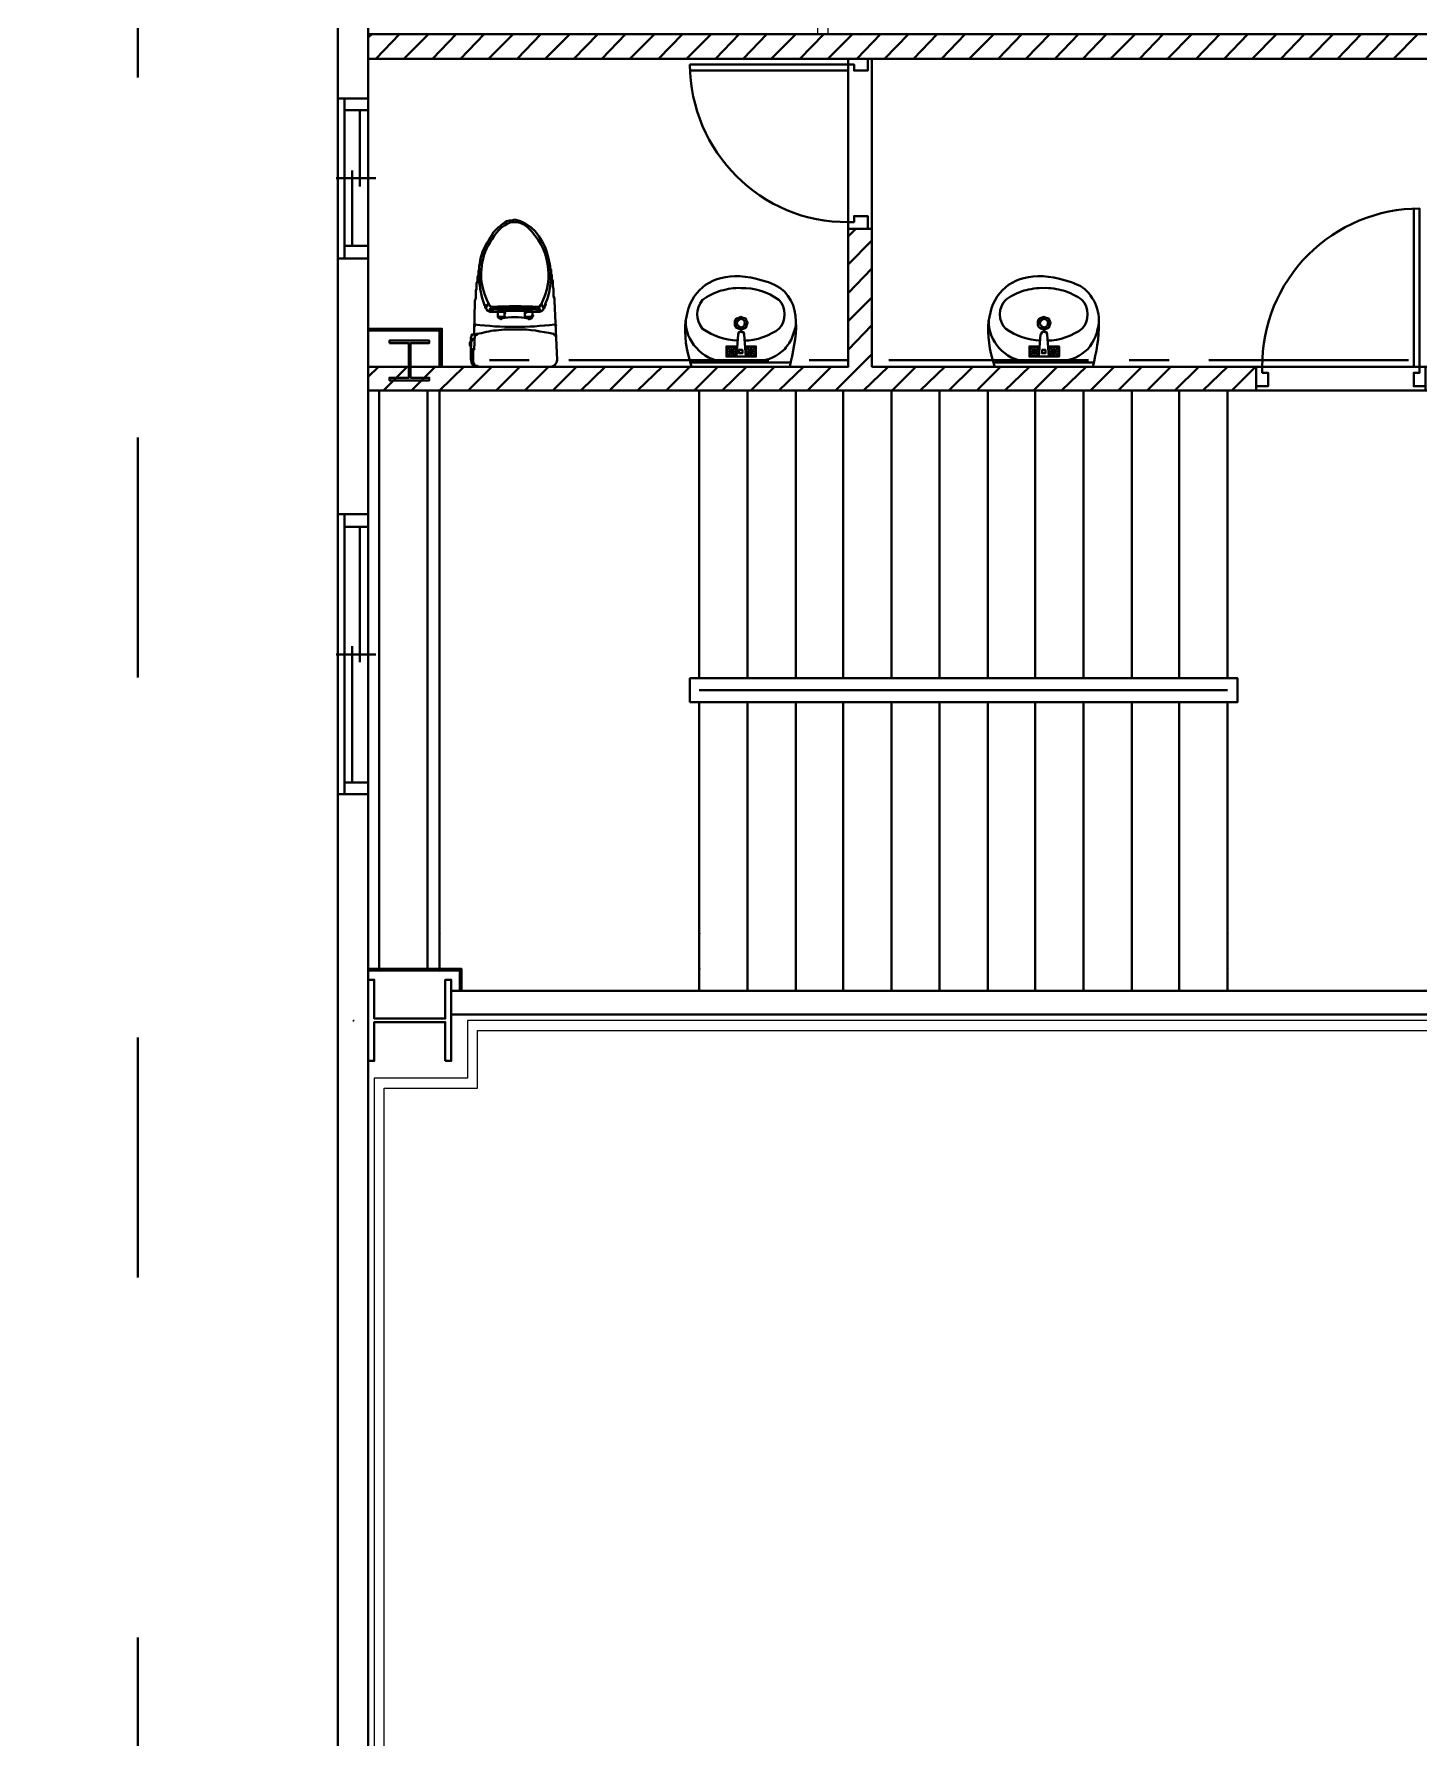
# Model space of a CAD drawing. Header units: millimetres. Extents: x 0 to 31017, y 0 to 21335.
# Drawn here: x 10269 to 10962, y 18284 to 19137 of the extents above; entities that cross this region are included whole.
import ezdxf
from ezdxf import colors
from ezdxf.entities.mleader import LeaderData, LeaderLine
from ezdxf.enums import TextEntityAlignment as Align
from ezdxf.math import Vec2, Vec3

# ---------------------------------------------------------------- set-up
doc = ezdxf.new("R2010")
doc.units = ezdxf.units.MM
doc.linetypes.add('ACAD_ISO03W100', pattern=[30, 12, -18])
doc.layers.add('PDF_幾何圖形', color=7, linetype='Continuous')
doc.styles.get("Standard").update_dxf_attribs({"font": 'arial.ttf'})

# ---------------------------------------------------------------- blocks, each defined once
blk = doc.blocks.new('3F庫板圖灰底')
at = {"color": 8}
blk.add_lwpolyline([(101088.3, -8741.92), (101093.3, -8741.92), (101093.3, -9095.61), (101088.3, -9095.61)], close=True, dxfattribs=at)
for points in [[(101666.44, -9617.54), (101605.03, -9617.54), (101605.03, -9588.76), (100913.06, -9588.76), (100913.06, -9617.54), (100866.5, -9617.54), (100866.5, -10160.09), (100913.49, -10160.09), (100913.49, -10218.15), (100866.5, -10218.15), (100866.5, -10759.44), (100913.06, -10759.44), (100913.06, -10817.5), (100866.5, -10817.5), (100866.5, -11103.57)], [(100871.5, -11103.57), (100871.5, -10822.5), (100918.06, -10822.5), (100918.06, -10754.44), (100871.5, -10754.44), (100871.5, -10223.15), (100918.49, -10223.15), (100918.49, -10155.09), (100871.5, -10155.09), (100871.5, -9622.54), (100918.06, -9622.54), (100918.06, -9593.76), (101600.03, -9593.76), (101600.03, -9622.54), (101666.44, -9622.54)]]:
    blk.add_lwpolyline(points, dxfattribs=at)
blk = doc.blocks.new('_DetailCallout')
at = {"color": 0, "linetype": 'ByBlock', "lineweight": -2, "transparency": 16777216}
blk.add_line((8, 0), (-8, 0), dxfattribs=at)
blk.add_circle((0, 0), 8, dxfattribs=at)
at = {"color": 0, "transparency": 16777216}
for tag, p in [('視圖號碼', (0, 1)), ('圖紙號碼', (0, -6))]:
    blk.add_attdef(tag, text='', height=3, dxfattribs=at).set_placement(p, align=Align.CENTER)

msp = doc.modelspace()

# ---------------------------------------------------------------- linework, layer by layer
at = {"color": 251, "linetype": 'ACAD_ISO03W100', "lineweight": 200, "ltscale": 10, "true_color": 0x636466}
msp.add_line((10320.38, 21335), (10320.38, 14080.82), dxfattribs=at)
at = {"layer": 'PDF_幾何圖形', "color": 251, "lineweight": 200, "true_color": 0x636466}
for points in [[(10435.61, 19863.85), (10435.61, 19104.56), (10420.38, 19104.56), (10420.38, 19878.67), (10684.9, 19878.67), (10684.9, 19863.85)], [(10681.94, 19136.3), (10681.52, 19136.73)], [(10435.61, 18970.39), (10675.59, 18970.39), (10675.59, 19039.38), (10687.44, 19039.38), (10687.44, 18970.39), (10879.59, 18970.39), (10879.59, 18958.54), (10435.61, 18958.54)], [(10435.61, 18970.39), (10675.59, 18970.39), (10675.59, 19039.38), (10687.44, 19039.38), (10687.44, 18970.39), (10879.59, 18970.39), (10879.59, 18958.54), (10435.61, 18958.54)], [(10435.61, 19024.57), (10420.38, 19024.57), (10420.38, 18896.75), (10435.61, 18896.75)], [(10496.56, 19000.87), (10496.14, 19000.87), (10496.14, 19001.29)], [(10496.98, 19000.44), (10496.56, 19000.44), (10496.56, 19000.87)], [(10497.83, 19000.02), (10497.41, 19000.44)], [(10497.83, 18999.17), (10497.41, 18999.6)], [(10500.79, 18994.94), (10500.79, 18995.37), (10500.37, 18995.37)], [(10501.64, 18994.52), (10501.22, 18994.94)], [(10502.49, 18994.1), (10502.06, 18994.52)], [(10502.49, 18994.1), (10502.06, 18994.52)], [(10621.84, 18995.37), (10620.99, 18994.94), (10619.72, 18994.52), (10618.88, 18993.25), (10618.88, 18991.13), (10619.72, 18989.86), (10620.99, 18989.44), (10621.84, 18989.02), (10623.11, 18989.44), (10624.38, 18989.86), (10625.23, 18992.4), (10624.8, 18993.25), (10624.38, 18994.52), (10623.11, 18994.94)], [(10621.84, 18994.52), (10620.57, 18993.67), (10619.72, 18992.4), (10620.57, 18990.71), (10621.84, 18989.86), (10623.53, 18990.71), (10623.96, 18992.4), (10623.53, 18993.67)], [(10773.36, 18994.52), (10772.09, 18993.67), (10771.24, 18992.4), (10772.09, 18990.71), (10773.36, 18989.86), (10775.05, 18990.71), (10775.48, 18992.4), (10775.05, 18993.67)], [(10489.37, 18991.13), (10488.94, 18991.56)], [(10529.15, 18991.13), (10529.15, 18991.56), (10529.57, 18991.13), (10529.15, 18991.56), (10528.73, 18991.56)], [(10529.57, 18990.71), (10529.15, 18991.13)], [(10446.2, 18982.24), (10446.2, 18983.51), (10466.09, 18983.51), (10466.09, 18982.24), (10456.78, 18982.24), (10456.78, 18964.89), (10466.09, 18964.89), (10466.09, 18963.62), (10446.2, 18963.62), (10446.2, 18964.89), (10455.93, 18964.89), (10455.93, 18982.24)], [(10487.67, 18983.51), (10487.25, 18983.94)], [(10621.84, 18978.86), (10620.99, 18978.86), (10620.99, 18977.17), (10622.69, 18977.17), (10622.69, 18978.86)], [(10768.7, 18980.55), (10769.97, 18980.13), (10770.82, 18979.28), (10770.82, 18976.74), (10769.97, 18975.9), (10768.7, 18975.47)], [(10773.36, 18978.86), (10772.51, 18978.86), (10772.51, 18977.17), (10774.21, 18977.17), (10774.21, 18978.86)], [(10596.45, 18802.79), (10870.28, 18802.79), (10870.28, 18814.64), (10596.45, 18814.64)], [(10865.2, 18802.79), (10865.2, 18658.47)], [(10435.61, 17845.85), (10420.38, 17845.85), (10420.38, 18756.66), (10435.61, 18756.66)], [(10601.1, 18697.4), (10601.1, 18679.63)], [(10601.52, 18669.05), (10601.1, 18669.47)], [(10474.13, 18623.34), (10477.09, 18623.34), (10477.09, 18663.97), (10474.13, 18663.97), (10474.13, 18644.5), (10438.58, 18644.5), (10438.58, 18663.97), (10435.61, 18663.97), (10435.61, 18623.34), (10438.58, 18623.34), (10438.58, 18642.81), (10474.13, 18642.81)]]:
    msp.add_lwpolyline(points, close=True, dxfattribs=at)
for points in [[(11226.23, 18970.39), (11006.56, 18970.39), (11006.56, 19039.38), (10994.29, 19039.38), (10994.29, 18970.39), (10964.24, 18970.39), (10964.24, 18958.54), (11238.5, 18958.54), (11238.5, 19136.73), (10435.61, 19136.73), (10435.61, 19124.45), (11226.23, 19124.45), (11226.23, 18970.39), (11206.33, 18970.39)], [(11226.23, 18970.39), (11006.56, 18970.39), (11006.56, 19039.38), (10994.29, 19039.38), (10994.29, 18970.39), (10964.24, 18970.39), (10964.24, 18958.54), (11238.5, 18958.54), (11238.5, 19136.73), (10435.61, 19136.73), (10435.61, 19124.45), (11226.23, 19124.45), (11226.23, 18970.39), (11206.33, 18970.39)], [(10435.61, 19135.03), (10437.31, 19136.73)], [(10439.42, 19124.45), (10451.27, 19136.73)], [(10453.39, 19124.45), (10465.66, 19136.73)], [(10467.78, 19124.45), (10479.63, 19136.73)], [(10481.75, 19124.45), (10493.6, 19136.73)], [(10495.71, 19124.45), (10507.99, 19136.73)], [(10510.1, 19124.45), (10521.96, 19136.73)], [(10524.07, 19124.45), (10536.35, 19136.73)], [(10538.46, 19124.45), (10550.31, 19136.73)], [(10552.43, 19124.45), (10564.28, 19136.73)], [(10566.4, 19124.45), (10578.67, 19136.73)], [(10580.79, 19124.45), (10592.64, 19136.73)], [(10594.75, 19124.45), (10607.03, 19136.73)], [(10609.14, 19124.45), (10620.99, 19136.73)], [(10623.11, 19124.45), (10634.96, 19136.73)], [(10637.08, 19124.45), (10649.35, 19136.73)], [(10651.47, 19124.45), (10663.32, 19136.73)], [(10665.43, 19124.45), (10677.71, 19136.73)], [(10679.82, 19124.45), (10691.67, 19136.73)], [(10693.79, 19124.45), (10705.64, 19136.73)], [(10708.18, 19124.45), (10720.03, 19136.73)], [(10722.15, 19124.45), (10734, 19136.73)], [(10736.11, 19124.45), (10748.39, 19136.73)], [(10750.5, 19124.45), (10762.36, 19136.73)], [(10764.47, 19124.45), (10776.32, 19136.73)], [(10778.86, 19124.45), (10790.71, 19136.73)], [(10792.83, 19124.45), (10804.68, 19136.73)], [(10806.8, 19124.45), (10819.07, 19136.73)], [(10821.19, 19124.45), (10833.04, 19136.73)], [(10835.15, 19124.45), (10847.43, 19136.73)], [(10849.54, 19124.45), (10861.39, 19136.73)], [(10863.51, 19124.45), (10875.36, 19136.73)], [(10877.48, 19124.45), (10889.75, 19136.73)], [(10891.87, 19124.45), (10903.72, 19136.73)], [(10905.83, 19124.45), (10918.11, 19136.73)], [(10920.22, 19124.45), (10932.07, 19136.73)], [(10934.19, 19124.45), (10946.04, 19136.73)], [(10948.16, 19124.45), (10960.43, 19136.73)], [(10596.45, 19121.49), (10675.59, 19121.49), (10675.59, 19118.53), (10596.45, 19118.53)], [(10687.44, 19124.45), (10675.59, 19124.45)], [(10675.59, 19124.45), (10675.59, 19121.49), (10678.55, 19121.49), (10678.55, 19118.53), (10685.33, 19118.53), (10685.33, 19124.45)], [(10687.44, 19124.45), (10687.44, 19039.38)], [(10675.59, 19118.53), (10675.59, 19039.38), (10675.59, 19042.77), (10678.55, 19042.77), (10678.55, 19045.73), (10685.33, 19045.73), (10685.33, 19039.38)], [(10420.38, 19104.56), (10420.38, 19024.57)], [(10423.76, 19104.56), (10423.76, 19024.57)], [(10435.61, 19104.56), (10435.61, 19024.57)], [(10435.61, 19098.64), (10423.76, 19098.64)], [(10431.38, 19098.64), (10431.38, 19060.54)], [(10439.42, 19064.78), (10419.53, 19064.78)], [(10427.57, 19030.92), (10427.57, 19068.59)], [(10687.44, 19039.38), (10675.59, 19039.38)], [(10675.59, 19035.57), (10679.4, 19039.38)], [(10435.61, 19030.92), (10423.76, 19030.92)], [(10675.59, 19021.61), (10687.44, 19033.46)], [(10488.52, 18986.48), (10488.94, 19003.41), (10489.37, 19004.68), (10489.37, 19008.49), (10489.79, 19009.33), (10489.79, 19011.45), (10489.79, 19012.29), (10490.21, 19013.14), (10490.21, 19015.26), (10490.64, 19016.1), (10490.64, 19018.22), (10491.06, 19019.07)], [(10530, 18973.78), (10528.73, 19003.41), (10528.73, 19004.68), (10528.3, 19005.52), (10528.3, 19009.33), (10527.88, 19010.6), (10527.88, 19011.45), (10527.88, 19013.14), (10527.46, 19014.41), (10527.46, 19016.1), (10527.03, 19016.95), (10527.03, 19019.07)], [(10675.59, 19007.22), (10687.44, 19019.49)], [(10493.6, 19001.29), (10493.6, 19001.71), (10494.02, 19001.29), (10493.6, 19001.71), (10494.02, 19001.29), (10493.6, 19001.71), (10494.02, 19001.29), (10493.6, 19001.71), (10494.02, 19001.29), (10493.6, 19001.71)], [(10521.96, 18998.33), (10521.53, 18997.9), (10517.72, 18997.9), (10517.72, 18998.33), (10500.37, 18998.33), (10500.37, 18997.9), (10496.14, 18997.9), (10495.71, 18998.33), (10495.29, 18998.33), (10494.87, 18998.75), (10494.87, 18999.17), (10494.44, 18999.6), (10494.02, 19000.02), (10494.44, 18999.6), (10495.29, 19001.71), (10495.71, 19001.71)], [(10523.22, 18999.6), (10522.38, 19001.71), (10521.96, 19001.71)], [(10524.07, 19001.29), (10524.07, 19001.71), (10524.49, 19001.29), (10524.07, 19001.71), (10524.49, 19001.29), (10524.07, 19001.71), (10524.49, 19001.29), (10524.07, 19001.71), (10524.49, 19001.29), (10524.07, 19001.71)], [(10675.59, 18993.25), (10687.44, 19005.1)], [(10494.02, 19000.87), (10493.6, 19001.29), (10494.02, 19000.87)], [(10494.02, 19000.44), (10494.02, 19000.87), (10494.44, 19000.44)], [(10494.02, 19000.02), (10494.02, 19000.44), (10494.44, 19000.02)], [(10496.14, 19001.29), (10496.56, 19000.87)], [(10496.14, 18998.33), (10496.56, 18999.6), (10496.98, 18999.17), (10496.56, 18999.6), (10496.98, 18999.17), (10496.56, 18999.6), (10496.98, 18999.17), (10496.56, 18999.6), (10496.98, 18999.17), (10496.56, 18999.6), (10496.98, 18999.6), (10497.41, 18999.17), (10496.98, 18999.6), (10497.41, 18999.6), (10497.83, 18999.17), (10519.84, 18999.17)], [(10496.56, 18998.33), (10496.14, 18998.33), (10496.56, 18997.9), (10496.14, 18998.33), (10496.56, 18997.9), (10496.14, 18998.33), (10496.56, 18997.9), (10496.14, 18998.33), (10496.56, 18997.9), (10496.14, 18998.33), (10496.56, 18997.9)], [(10520.26, 18997.9), (10519.84, 18998.33), (10520.26, 18997.9), (10519.84, 18998.33), (10519.84, 18999.6), (10518.57, 19000.02), (10510.95, 19000.02), (10509.68, 19000.44), (10508.41, 19000.44), (10507.14, 19000.02), (10499.1, 19000.02), (10497.83, 18999.6), (10497.83, 18998.33), (10498.25, 18997.9), (10497.83, 18998.33), (10498.25, 18997.9), (10497.83, 18998.33), (10498.25, 18997.9), (10497.83, 18998.33), (10498.25, 18997.9), (10497.83, 18998.33), (10496.98, 18998.33), (10497.41, 18997.9), (10496.98, 18998.33), (10496.56, 18998.33), (10496.98, 18997.9), (10496.56, 18998.33), (10496.98, 18997.9)], [(10497.41, 19000.02), (10496.98, 19000.44), (10497.41, 19000.02), (10496.98, 19000.44), (10497.41, 19000.02), (10496.98, 19000.44), (10497.41, 19000.44), (10497.83, 19000.02)], [(10497.41, 18999.6), (10497.83, 18999.6), (10498.25, 18999.17), (10497.83, 18999.6), (10498.25, 18999.17), (10497.83, 18999.6), (10498.25, 18999.17), (10497.83, 18999.6), (10498.25, 18999.17), (10497.83, 18999.6), (10497.83, 18997.9)], [(10503.33, 18997.9), (10503.76, 18997.9), (10504.18, 18997.48), (10503.76, 18997.9), (10503.76, 18997.48), (10504.18, 18997.06), (10503.76, 18997.48), (10503.33, 18997.9), (10500.37, 18997.9), (10500.37, 18996.21), (10500.79, 18995.79), (10500.37, 18996.21), (10500.37, 18995.79), (10500.79, 18995.37)], [(10503.33, 18995.37), (10500.79, 18995.37), (10500.37, 18995.79), (10500.37, 18995.37)], [(10501.22, 18994.94), (10500.79, 18994.94), (10501.22, 18994.52), (10500.79, 18994.94)], [(10501.64, 18994.52), (10501.22, 18994.94), (10501.64, 18994.52)], [(10502.06, 18994.52), (10501.64, 18994.52), (10502.06, 18994.1), (10501.64, 18994.52), (10502.06, 18994.1)], [(10503.76, 18995.79), (10503.76, 18995.37), (10504.18, 18994.94), (10503.76, 18995.37), (10504.18, 18994.94), (10503.76, 18995.37), (10503.33, 18995.37), (10503.76, 18994.94)], [(10504.18, 18995.37), (10503.76, 18995.79), (10503.76, 18997.48), (10504.18, 18997.06)], [(10514.34, 18997.48), (10513.91, 18997.9), (10514.34, 18997.9), (10514.76, 18997.48), (10514.34, 18997.9), (10517.72, 18997.9), (10517.72, 18996.21), (10518.15, 18995.79), (10517.72, 18996.21), (10517.3, 18995.79), (10517.72, 18995.37), (10517.3, 18995.79), (10517.3, 18995.37), (10517.72, 18994.94), (10517.3, 18995.37), (10516.88, 18994.94), (10517.3, 18994.52), (10516.88, 18994.94), (10517.3, 18994.52)], [(10513.91, 18997.9), (10513.91, 18997.48), (10514.34, 18997.06), (10513.91, 18997.48), (10514.34, 18997.06)], [(10513.91, 18997.48), (10513.91, 18995.79), (10514.34, 18995.37), (10514.76, 18994.94), (10514.34, 18995.37), (10513.91, 18995.37)], [(10513.91, 18995.79), (10513.91, 18995.37), (10514.34, 18994.94), (10513.91, 18995.37), (10514.34, 18994.94)], [(10514.34, 18995.37), (10517.3, 18995.37)], [(10516.03, 18994.52), (10515.61, 18994.52), (10516.03, 18994.1), (10515.61, 18994.52), (10516.03, 18994.1)], [(10516.88, 18994.94), (10516.45, 18994.94), (10516.88, 18994.52), (10516.45, 18994.94), (10516.45, 18994.52), (10516.03, 18994.52), (10516.45, 18994.1), (10516.03, 18994.52), (10516.45, 18994.1)], [(10520.69, 18999.6), (10520.26, 18999.6), (10520.69, 18999.17), (10520.26, 18999.6), (10519.84, 18999.6), (10520.26, 18999.17), (10519.84, 18999.6), (10520.26, 18999.17), (10519.84, 18999.6), (10520.26, 18999.17), (10519.84, 18999.6), (10520.26, 18999.17), (10519.84, 18999.6), (10519.84, 18997.9)], [(10519.84, 18998.33), (10520.26, 18998.33), (10520.69, 18997.9), (10520.26, 18998.33), (10520.69, 18997.9), (10520.26, 18998.33), (10520.69, 18998.33), (10521.11, 18997.9)], [(10521.53, 19000.02), (10521.11, 19000.44), (10520.69, 19000.44), (10521.11, 19000.02), (10520.69, 19000.44), (10521.11, 19000.02), (10520.69, 19000.44), (10521.11, 19000.02), (10520.69, 19000.44), (10520.26, 19000.44), (10520.69, 19000.02)], [(10521.11, 18998.33), (10521.53, 18998.33), (10521.96, 18997.9), (10521.53, 18998.33), (10521.96, 18997.9), (10521.53, 18998.33), (10521.96, 18997.9), (10521.53, 18998.33), (10521.96, 18997.9), (10521.53, 18998.33), (10521.96, 18997.9), (10521.53, 18998.33), (10521.11, 18999.6), (10521.53, 18999.17), (10521.11, 18999.6), (10521.53, 18999.17), (10521.11, 18999.6), (10521.53, 18999.17), (10521.11, 18999.6), (10521.53, 18999.17), (10521.11, 18999.6), (10520.69, 18999.6), (10521.11, 18999.17), (10520.69, 18999.6), (10521.11, 18999.17)], [(10520.69, 18998.33), (10521.11, 18998.33), (10521.53, 18997.9), (10521.11, 18998.33), (10521.53, 18997.9)], [(10521.11, 19000.44), (10521.11, 19000.87), (10521.53, 19000.87), (10521.96, 19000.44)], [(10521.53, 19000.87), (10521.53, 19001.29), (10521.96, 19000.87)], [(10521.53, 19001.29), (10521.96, 19001.29)], [(10523.65, 19000.44), (10523.65, 19000.87), (10524.07, 19000.87), (10524.07, 19001.29), (10524.49, 19000.87)], [(10524.07, 19000.02), (10523.65, 19000.44), (10523.65, 19000.02), (10524.07, 18999.6)], [(10775.9, 18989.86), (10776.75, 18992.4), (10776.32, 18993.25), (10775.9, 18994.52), (10774.63, 18994.94), (10773.36, 18995.37), (10772.09, 18994.94), (10771.24, 18994.52), (10770.4, 18993.25), (10770.4, 18991.13)], [(10472.44, 18970.39), (10472.44, 18989.44), (10435.61, 18989.44)], [(10471.17, 18970.39), (10471.17, 18988.59), (10435.61, 18988.59)], [(10488.94, 18986.48), (10487.25, 18986.48), (10487.67, 18986.05), (10487.25, 18986.48), (10487.67, 18986.05), (10487.25, 18986.48), (10487.67, 18986.05), (10487.25, 18986.48), (10487.25, 18986.05), (10487.25, 18985.63), (10486.83, 18985.21), (10486.83, 18983.09), (10486.4, 18982.67), (10486.4, 18982.24), (10486.83, 18981.82), (10486.4, 18982.24), (10486.4, 18981.82), (10486.83, 18981.4), (10486.4, 18981.82), (10486.83, 18981.4), (10486.4, 18981.82), (10486.4, 18981.4)], [(10487.25, 18978.86), (10486.83, 18979.28), (10487.25, 18983.94), (10487.67, 18983.51), (10487.25, 18983.94), (10487.25, 18984.36)], [(10487.67, 18978.86), (10487.25, 18979.28), (10488.52, 18978.86), (10488.94, 18986.48), (10489.37, 18986.48), (10489.79, 18986.05), (10489.37, 18986.48), (10489.79, 18986.9), (10490.21, 18986.48), (10489.79, 18986.9)], [(10487.67, 18984.36), (10487.25, 18984.36), (10487.67, 18983.94)], [(10488.1, 18983.94), (10487.67, 18984.36), (10488.52, 18984.36)], [(10488.94, 18986.05), (10488.94, 18986.48), (10489.37, 18986.05)], [(10528.3, 18986.9), (10528.3, 18986.48), (10528.73, 18986.48), (10529.15, 18986.05), (10529.57, 18985.63)], [(10529.15, 18986.05), (10529.15, 18985.63), (10529.57, 18985.21), (10529.57, 18984.78)], [(10624.38, 18975.47), (10623.53, 18986.48), (10623.53, 18986.9), (10623.11, 18987.75), (10622.69, 18987.75), (10621.84, 18988.17), (10621.42, 18987.75), (10620.99, 18987.75), (10620.57, 18986.9), (10620.57, 18986.48), (10619.72, 18975.47)], [(10675.59, 18978.86), (10687.44, 18991.13)], [(10775.9, 18975.47), (10775.05, 18986.48), (10775.05, 18986.9), (10774.63, 18987.75), (10774.21, 18987.75), (10773.36, 18988.17), (10772.94, 18987.75), (10772.51, 18987.75), (10772.09, 18986.9), (10771.67, 18986.48), (10770.82, 18975.47)], [(10486.83, 18980.55), (10486.4, 18980.98), (10486.4, 18981.4), (10486.83, 18980.98)], [(10486.4, 18980.98), (10486.83, 18980.55), (10486.83, 18980.13), (10487.25, 18979.71)], [(10486.83, 18980.13), (10486.83, 18979.71), (10487.25, 18979.28), (10486.83, 18979.71), (10486.83, 18974.2), (10487.25, 18972.93), (10487.25, 18972.09), (10487.67, 18971.66)], [(10486.83, 18979.71), (10486.83, 18979.28), (10487.25, 18978.86), (10486.83, 18979.28), (10487.25, 18979.28), (10487.67, 18978.86), (10487.67, 18978.44), (10488.1, 18978.01), (10487.67, 18978.44), (10488.1, 18978.01)], [(10488.1, 18978.44), (10487.67, 18978.86), (10488.1, 18978.44), (10487.67, 18978.86), (10487.67, 18979.28), (10487.67, 18972.51), (10488.1, 18972.09), (10488.1, 18971.66), (10488.52, 18971.66), (10488.94, 18971.24), (10489.37, 18970.82), (10489.79, 18970.82), (10488.94, 18970.82), (10488.52, 18971.24)], [(10488.1, 18979.28), (10488.1, 18972.51), (10488.52, 18972.09), (10488.52, 18971.66), (10488.94, 18971.24), (10489.37, 18970.82), (10490.21, 18970.82), (10490.64, 18970.39), (10527.03, 18970.39)], [(10623.96, 18980.55), (10629.46, 18980.55), (10629.46, 18975.47), (10614.64, 18975.47), (10614.64, 18980.55), (10619.72, 18980.55)], [(10619.72, 18978.01), (10614.64, 18978.01)], [(10618.88, 18979.71), (10615.49, 18976.32)], [(10615.49, 18979.71), (10618.88, 18976.32)], [(10617.18, 18975.47), (10617.18, 18980.55)], [(10629.46, 18978.01), (10624.38, 18978.01)], [(10628.61, 18979.71), (10625.23, 18976.32)], [(10625.23, 18979.71), (10628.61, 18976.32)], [(10626.92, 18975.47), (10626.92, 18980.55)], [(10669.24, 18958.54), (10687.44, 18976.74)], [(10775.48, 18980.55), (10780.98, 18980.55), (10780.98, 18975.47), (10766.16, 18975.47), (10766.16, 18980.55), (10771.24, 18980.55)], [(10770.82, 18978.01), (10766.16, 18978.01)], [(10770.4, 18979.71), (10767.01, 18976.32)], [(10767.01, 18979.71), (10770.4, 18976.32)], [(10780.98, 18978.01), (10775.9, 18978.01)], [(10780.13, 18979.71), (10776.75, 18976.32)], [(10776.75, 18979.71), (10780.13, 18976.32)], [(10778.44, 18975.47), (10778.44, 18980.55)], [(10435.61, 18965.32), (10440.69, 18970.39)], [(10443.23, 18958.54), (10455.08, 18970.39)], [(10457.2, 18958.54), (10469.05, 18970.39)], [(10471.17, 18958.54), (10483.44, 18970.39)], [(10485.56, 18958.54), (10497.41, 18970.39)], [(10487.25, 18972.09), (10488.1, 18971.24), (10488.52, 18971.24), (10488.94, 18970.82)], [(10496.14, 18973.78), (10516.03, 18973.78)], [(10499.52, 18958.54), (10511.37, 18970.39)], [(10513.91, 18958.54), (10525.76, 18970.39)], [(10527.88, 18958.54), (10539.73, 18970.39)], [(10535.92, 18973.78), (10635.81, 18973.78)], [(10541.85, 18958.54), (10554.12, 18970.39)], [(10556.24, 18958.54), (10568.09, 18970.39)], [(10570.2, 18958.54), (10582.48, 18970.39)], [(10584.59, 18958.54), (10596.45, 18970.39)], [(10646.39, 18972.51), (10597.29, 18972.51)], [(10597.29, 18970.39), (10646.39, 18970.39)], [(10598.56, 18958.54), (10610.41, 18970.39)], [(10612.53, 18958.54), (10624.8, 18970.39)], [(10626.92, 18958.54), (10638.77, 18970.39)], [(10640.89, 18958.54), (10653.16, 18970.39)], [(10655.28, 18958.54), (10667.13, 18970.39)], [(10656.12, 18973.78), (10676.01, 18973.78)], [(10683.21, 18958.54), (10695.48, 18970.39)], [(10695.91, 18973.78), (10795.79, 18973.78)], [(10697.6, 18958.54), (10709.45, 18970.39)], [(10711.57, 18958.54), (10723.84, 18970.39)], [(10725.96, 18958.54), (10737.81, 18970.39)], [(10739.92, 18958.54), (10751.77, 18970.39)], [(10797.91, 18972.51), (10748.81, 18972.51)], [(10748.81, 18970.39), (10797.91, 18970.39)], [(10753.89, 18958.54), (10766.16, 18970.39)], [(10768.28, 18958.54), (10780.13, 18970.39)], [(10782.25, 18958.54), (10794.52, 18970.39)], [(10796.64, 18958.54), (10808.49, 18970.39)], [(10810.6, 18958.54), (10822.46, 18970.39)], [(10816.11, 18973.78), (10836, 18973.78)], [(10824.99, 18958.54), (10836.85, 18970.39)], [(10838.96, 18958.54), (10850.81, 18970.39)], [(10852.93, 18958.54), (10865.2, 18970.39)], [(10855.89, 18973.78), (10955.78, 18973.78)], [(10867.32, 18958.54), (10879.17, 18970.39)], [(10879.59, 18958.54), (10879.59, 18970.39)], [(10958.31, 18970.39), (10879.59, 18970.39), (10882.56, 18970.39), (10882.56, 18967.43), (10885.52, 18967.43), (10885.52, 18960.66), (10879.59, 18960.66)], [(10964.24, 18970.39), (10961.28, 18970.39), (10961.28, 18967.43), (10958.31, 18967.43), (10958.31, 18960.66), (10964.24, 18960.66)], [(10441.12, 18669.47), (10441.12, 18958.54)], [(10465.24, 18669.47), (10465.24, 18958.54)], [(10471.17, 18669.47), (10471.17, 18958.54)], [(10601.1, 18958.54), (10601.1, 18814.64)], [(10625.23, 18958.54), (10625.23, 18814.64)], [(10649.35, 18958.54), (10649.35, 18814.64)], [(10673.05, 18958.54), (10673.05, 18814.64)], [(10697.18, 18958.54), (10697.18, 18814.64)], [(10721.3, 18958.54), (10721.3, 18814.64)], [(10745.43, 18958.54), (10745.43, 18814.64)], [(10769.13, 18958.54), (10769.13, 18814.64)], [(10793.25, 18958.54), (10793.25, 18814.64)], [(10817.38, 18958.54), (10817.38, 18814.64)], [(10841.08, 18958.54), (10841.08, 18814.64)], [(10865.2, 18958.54), (10865.2, 18814.64)], [(10964.24, 18958.54), (10879.59, 18958.54)], [(10420.38, 18896.75), (10420.38, 18756.66)], [(10423.76, 18896.75), (10423.76, 18756.66)], [(10435.61, 18896.75), (10435.61, 18756.66)], [(10435.61, 18890.4), (10423.76, 18890.4)], [(10431.38, 18890.4), (10431.38, 18822.68)], [(10477.09, 18658.47), (11084.44, 18658.47), (11084.44, 18832.42), (11096.29, 18832.42), (11096.29, 18658.47), (11226.23, 18658.47)], [(10439.42, 18826.49), (10419.53, 18826.49)], [(10427.57, 18762.58), (10427.57, 18830.73)], [(10865.2, 18808.72), (10601.1, 18808.72)], [(10601.1, 18658.47), (10601.1, 18802.79)], [(10625.23, 18658.47), (10625.23, 18802.79)], [(10649.35, 18658.47), (10649.35, 18802.79)], [(10673.05, 18658.47), (10673.05, 18802.79)], [(10697.18, 18658.47), (10697.18, 18802.79)], [(10721.3, 18658.47), (10721.3, 18802.79)], [(10745.43, 18658.47), (10745.43, 18802.79)], [(10769.13, 18658.47), (10769.13, 18802.79)], [(10793.25, 18658.47), (10793.25, 18802.79)], [(10817.38, 18658.47), (10817.38, 18802.79)], [(10841.08, 18658.47), (10841.08, 18802.79)], [(10435.61, 18762.58), (10423.76, 18762.58)], [(10441.12, 18678.36), (10441.12, 18697.4)], [(10471.17, 18678.36), (10471.17, 18697.4), (10471.17, 18679.63)], [(10865.2, 18679.63), (10865.2, 18697.4)], [(10471.17, 18687.25), (10471.59, 18686.82)], [(10601.1, 18687.25), (10601.52, 18686.82)], [(10865.2, 18687.25), (10865.63, 18686.82)], [(10435.61, 18669.47), (10482.17, 18669.47), (10482.17, 18658.47), (10482.17, 18669.47), (10436.46, 18669.47)], [(10471.17, 18669.47), (10471.59, 18669.05)], [(10865.2, 18669.47), (10865.63, 18669.05)], [(10435.61, 18668.62), (10481.32, 18668.62), (10481.32, 18658.47), (10481.32, 18668.62), (10436.46, 18668.62)], [(10441.12, 18668.62), (10441.54, 18668.2)], [(10471.17, 18668.62), (10471.59, 18668.2)], [(10428, 18643.65), (10428.42, 18643.23)], [(10477.09, 18646.62), (11205.06, 18646.62)]]:
    msp.add_lwpolyline(points, dxfattribs=at)
for points in [[(10882.56, 18970.39, -0.415149), (10961.28, 19049.54), (10961.28, 18970.39), (10958.31, 18970.39), (10958.31, 19049.54)], [(10488.52, 18991.13), (10488.94, 18990.71), (10488.52, 18991.13), (10488.52, 18991.56), (10488.94, 18991.56), (10489.37, 18991.13), (10488.94, 18991.56, 0.062898), (10528.73, 18991.56), (10529.15, 18991.13)]]:
    msp.add_lwpolyline(points, format="xyb", dxfattribs=at)
for centre, radius, start, end in [((10509.05, 18680.42), 320.24, 87.91712, 92.08288), ((10621.84, 19060.52), 88.04, 264.20563, 275.79437), ((10773.36, 19060.52), 88.04, 264.20563, 275.79437)]:
    msp.add_arc(centre, radius, start, end, dxfattribs=at)
for points in [[(10675.59, 19042.77), (10631.99, 19042.26), (10596.69, 19078.03), (10596.45, 19121.49)], [(10494.02, 19027.95), (10497.74, 19035.7), (10505.26, 19048.26), (10515.18, 19040.23)], [(10502.91, 19041.92), (10506.46, 19044.51), (10506.14, 19042.97), (10508.83, 19044.04)], [(10508.83, 19044.04), (10525.06, 19041.03), (10530.93, 19016.1), (10524.07, 19001.71)], [(10492.33, 19026.68), (10493.94, 19031.69), (10496.15, 19033.63), (10498.25, 19037.69)], [(10498.25, 19037.69), (10500.07, 19039.74), (10501.13, 19040.29), (10502.91, 19041.92)], [(10521.96, 19001.29), (10528.76, 19014.91), (10526.29, 19029.77), (10515.18, 19040.23)], [(10496.14, 19001.29), (10491.38, 19010.76), (10490.85, 19017.95), (10494.02, 19027.95)], [(10493.6, 19001.71), (10490.73, 19009.68), (10489.94, 19018.55), (10492.33, 19026.68)], [(10638.77, 19011.45), (10605.05, 19025.13), (10586.07, 19004.15), (10597.29, 18970.39)], [(10790.29, 19011.45), (10756.57, 19025.15), (10737.55, 19004.12), (10748.81, 18970.39)], [(10621.84, 19009.76), (10618.5, 19009.95), (10615.28, 19009.31), (10612.11, 19008.49)], [(10640.89, 19003.83), (10635.5, 19008), (10628.63, 19009.95), (10621.84, 19009.76)], [(10646.39, 18970.39), (10649.25, 18983.75), (10654.26, 19003.62), (10638.77, 19011.45)], [(10773.36, 19009.76), (10770.74, 19009.97), (10766.02, 19009.26), (10763.62, 19008.49)], [(10783.09, 19008.49), (10780.7, 19009.26), (10775.98, 19009.97), (10773.36, 19009.76)], [(10800.87, 18992.4), (10801.42, 18999.71), (10797.1, 19008.39), (10790.29, 19011.45)], [(10602.79, 19003.83), (10599.1, 18999.05), (10599.1, 18994.22), (10602.79, 18989.44)], [(10612.11, 19008.49), (10609.56, 19007.82), (10604.75, 19005.52), (10602.79, 19003.83)], [(10640.89, 18989.44), (10644.7, 18992.97), (10644.7, 19000.3), (10640.89, 19003.83)], [(10754.31, 19003.83), (10750.5, 19000.3), (10750.5, 18992.97), (10754.31, 18989.44)], [(10763.62, 19008.49), (10761.08, 19007.82), (10756.27, 19005.52), (10754.31, 19003.83)], [(10792.41, 19003.83), (10790.45, 19005.52), (10785.63, 19007.82), (10783.09, 19008.49)], [(10792.41, 18989.44), (10796.22, 18992.97), (10796.22, 19000.3), (10792.41, 19003.83)], [(10515.61, 18994.52), (10511.13, 18995.58), (10506.56, 18995.45), (10502.06, 18994.52)], [(10521.96, 18998.33), (10523.04, 18998.16), (10523.05, 18999.57), (10523.65, 19000.02)], [(10594.33, 18993.67), (10593.78, 18983.44), (10602.83, 18973.82), (10612.95, 18972.93)], [(10647.66, 18985.63), (10648.5, 18988.89), (10649.66, 18989.61), (10649.35, 18992.83)], [(10745.85, 18993.67), (10745.45, 18983.14), (10754.05, 18973.96), (10764.47, 18972.93)], [(10795.37, 18979.28), (10798.71, 18983.16), (10800.45, 18987.79), (10800.87, 18992.83)], [(10489.79, 18986.9), (10493.05, 18987.2), (10496.23, 18988.45), (10499.52, 18988.59)], [(10499.52, 18988.59), (10503.6, 18989.23), (10505.59, 18988.98), (10509.68, 18989.02)], [(10509.68, 18989.02), (10516.81, 18989.36), (10521.68, 18987.94), (10528.3, 18986.9)], [(10602.79, 18989.44), (10607.79, 18985.84), (10614.03, 18983.61), (10620.15, 18983.51)], [(10623.96, 18983.51), (10628.79, 18983.19), (10637.23, 18986.31), (10640.89, 18989.44)], [(10643.85, 18979.28), (10645.24, 18981.31), (10647.06, 18983.15), (10647.66, 18985.63)], [(10754.31, 18989.44), (10759.31, 18985.84), (10765.55, 18983.61), (10771.67, 18983.51)], [(10770.4, 18991.13), (10771.83, 18988.54), (10773.5, 18988.81), (10775.9, 18989.86)], [(10775.48, 18983.51), (10780.31, 18983.19), (10788.75, 18986.31), (10792.41, 18989.44)], [(10797.91, 18970.39), (10799.55, 18977.54), (10801.17, 18984.93), (10800.87, 18992.4)], [(10617.18, 18980.55), (10613.83, 18980.04), (10613.83, 18975.99), (10617.18, 18975.47)], [(10617.18, 18975.47), (10620.53, 18975.99), (10620.53, 18980.04), (10617.18, 18980.55)], [(10626.92, 18980.55), (10623.56, 18980.04), (10623.56, 18975.99), (10626.92, 18975.47)], [(10626.92, 18975.47), (10630.27, 18975.99), (10630.27, 18980.04), (10626.92, 18980.55)], [(10630.73, 18972.93), (10635.97, 18973.88), (10639.98, 18975.6), (10643.85, 18979.28)], [(10768.7, 18980.55), (10765.35, 18980.04), (10765.35, 18975.99), (10768.7, 18975.47)], [(10778.44, 18980.55), (10775.08, 18980.04), (10775.08, 18975.99), (10778.44, 18975.47)], [(10778.44, 18975.47), (10781.79, 18975.99), (10781.79, 18980.04), (10778.44, 18980.55)], [(10782.25, 18972.93), (10787.49, 18973.88), (10791.5, 18975.6), (10795.37, 18979.28)], [(10527.03, 18970.39), (10528.85, 18970.97), (10529.74, 18971.83), (10530, 18973.78)]]:
    msp.add_open_spline(points, degree=3, dxfattribs=at)

# ---------------------------------------------------------------- block references
at = {"color": 251, "lineweight": 200, "true_color": 0x636466}
msp.add_blockref('3F庫板圖灰底', (-90427.89, 28232.3), dxfattribs=at)

# ---------------------------------------------------------------- leaders
at = {"color": 175, "true_color": 0x4554a5}
ml = msp.add_multileader_block('Standard', dxfattribs=at)
ml.set_content('_DetailCallout', color=(69, 84, 165), scale=15)
ml.set_attribute('視圖號碼', '冷藏庫', width=0)
ml.set_attribute('圖紙號碼', 'A機', width=0)
ml.set_leader_properties()
ml.build(insert=Vec2(0, 0))
ml.multileader.update_dxf_attribs({"leader_type": 0})
ctx = ml.context
ctx.base_point, ctx.plane_origin = Vec3(13190.86, 19361.87), Vec3(13310.86, 19361.87)
notes = []
notes.append((ctx, [(0, (0, 0, 0), (0, 0), (1, 0), 1, [])]))
ctx.block.insert = Vec3(13310.86, 19361.87)
for ctx, leaders in notes:
    for number, flags, end, landing, length, lines in leaders:
        leader = LeaderData()
        leader.index, (leader.has_last_leader_line, leader.has_dogleg_vector, leader.attachment_direction) = number, flags
        leader.last_leader_point, leader.dogleg_vector, leader.dogleg_length = Vec3(end), Vec3(landing), length
        for number, points, colour, breaks in lines:
            line = LeaderLine()
            line.index, line.vertices, line.color, line.breaks = number, Vec3.list(points), colors.encode_raw_color(colour), breaks
            leader.lines.append(line)
        ctx.leaders.append(leader)

doc.saveas('drawing.dxf')
